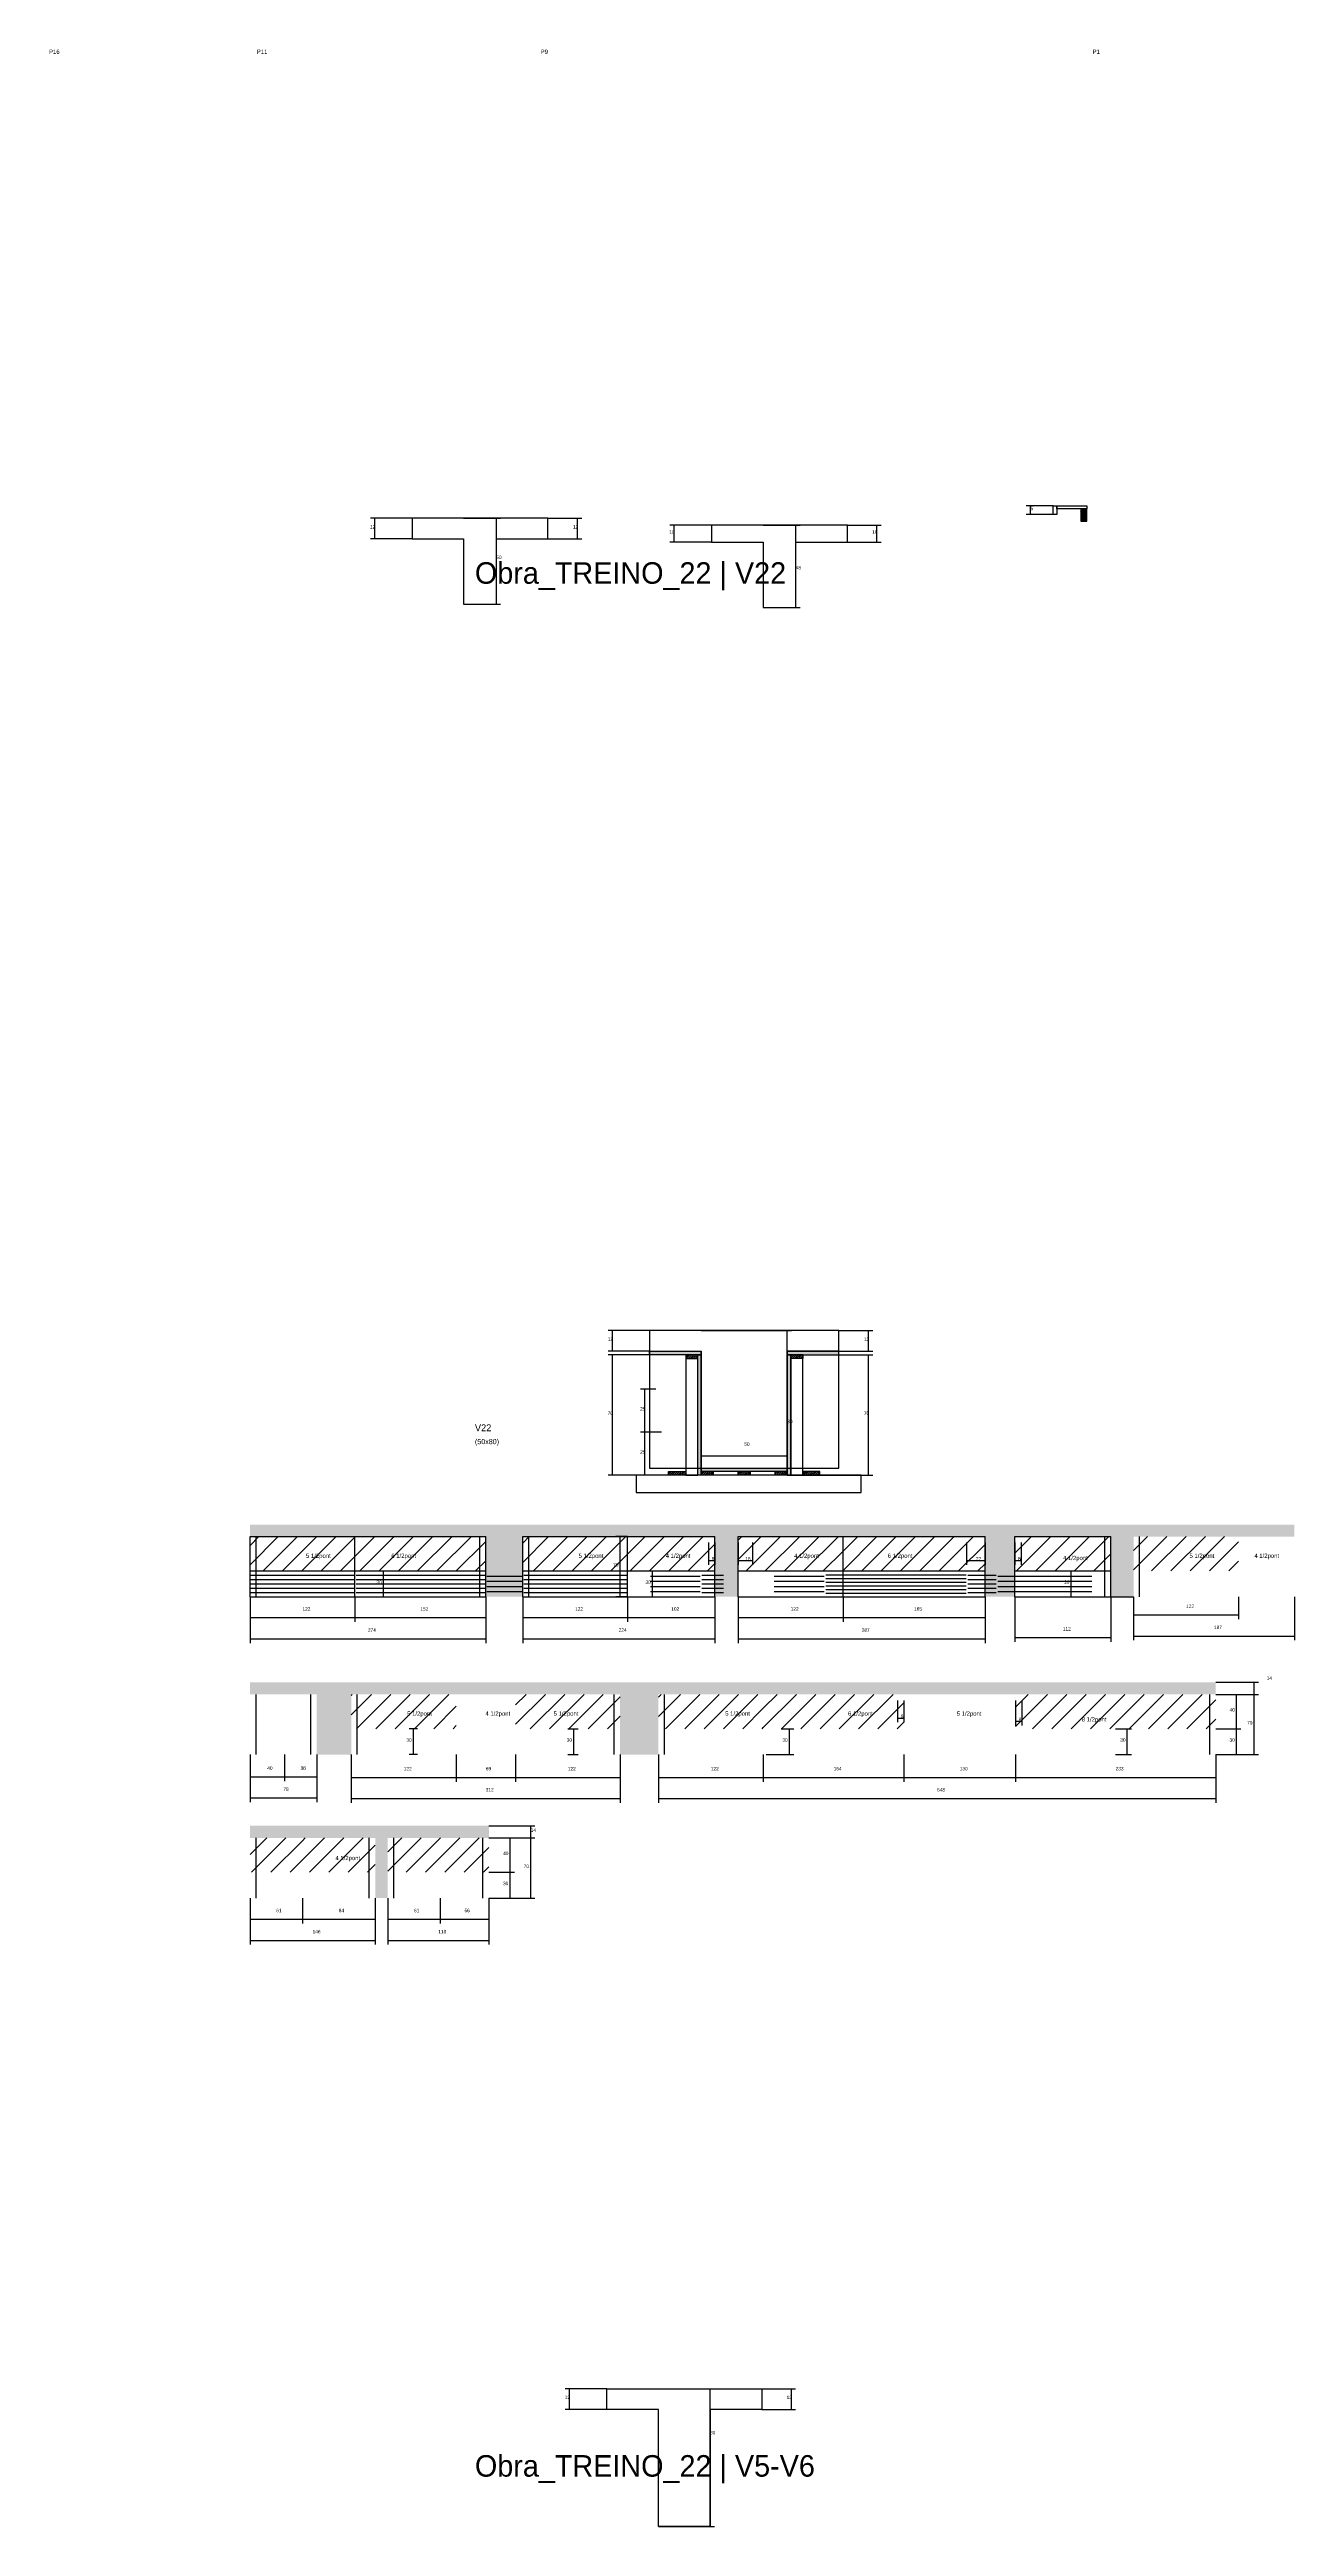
# Model space of a CAD drawing. Header units: metres. Extents: x -2848 to 22762, y -49062 to 1016.
# Drawn here: x 5906 to 7353, y -36468 to -33589 of the extents above; entities that cross this region are included whole.
import ezdxf

# ---------------------------------------------------------------- set-up
doc = ezdxf.new("R2010")
doc.units = ezdxf.units.M
for name, color, linetype in [('CONCRETO', 251, 'Continuous'), ('COTA', 4, 'Continuous'), ('Cota Seção (2x)', 4, 'Continuous'), ('Hachura', 253, 'Continuous'), ('LABEL_ID', 3, 'Continuous'), ('Madeira', 126, 'Continuous'), ('NOMENCLATURA', 7, 'Continuous'), ('Painéis', 200, 'Continuous'), ('SARR_2.2x7', 40, 'Continuous'), ('Texto Seção', 7, 'Continuous')]:
    doc.layers.add(name, color=color, linetype=linetype)

msp = doc.modelspace()

# ---------------------------------------------------------------- hatches: boundary and pattern name
at = {"layer": 'COTA'}
h = msp.add_hatch(dxfattribs=at)
h.set_pattern_fill('AR-CONC', scale=0.03)
h.paths.add_polyline_path([(6412.6, -35387.4), (6455.5, -35387.4), (6455.5, -35317.4), (6679, -35317.4), (6679, -35387.4), (6706, -35387.4), (6706, -35317.4), (6993, -35317.4), (6993, -35387.4), (7027.6, -35387.4), (7027.6, -35317.4), (7139.1, -35317.4), (7139.1, -35387.4), (7165.6, -35387.4), (7165.6, -35317.4), (7352.6, -35317.4), (7352.6, -35303.4), (6138.6, -35303.4), (6138.6, -35317.4), (6412.6, -35317.4)])
h = msp.add_hatch(dxfattribs=at)
h.set_pattern_fill('AR-CONC', scale=0.03)
h.paths.add_polyline_path([(6256.2, -35500.8), (6568.7, -35500.8), (6568.7, -35570.8), (6613.2, -35570.8), (6613.2, -35500.8), (7028.2, -35500.8), (7261.2, -35500.8), (7261.2, -35486.8), (6138.6, -35486.8), (6138.6, -35500.8), (6216.1, -35500.8), (6216.1, -35570.8), (6256.2, -35570.8)])
h = msp.add_hatch(dxfattribs=at)
h.set_pattern_fill('AR-CONC', scale=0.03)
h.paths.add_polyline_path([(6298.7, -35667.6), (6416.2, -35667.6), (6416.2, -35653.6), (6138.6, -35653.6), (6138.6, -35667.6), (6284.1, -35667.6), (6284.1, -35737.6), (6298.7, -35737.6)])
at = {"layer": 'Hachura'}
h = msp.add_hatch(color=8, dxfattribs=at)
h.dxf.hatch_style = 1
h.paths.add_polyline_path([(6603.1, -35106), (6603.1, -35102), (6603.1, -35102), (6663.1, -35102), (6663.1, -35102), (6663.1, -35106), (6663.1, -35106), (6603.1, -35106)])
h = msp.add_hatch(dxfattribs=at)
h.set_pattern_fill('ANSI31', scale=0.5)
h.paths.add_polyline_path([(6645.1, -35106), (6645.1, -35110.4), (6645.1, -35110.4), (6659.1, -35110.4), (6659.1, -35110.4), (6659.1, -35106), (6659.1, -35106), (6645.1, -35106)])
h = msp.add_hatch(color=8, dxfattribs=at)
h.dxf.hatch_style = 1
h.paths.add_polyline_path([(6659.1, -35106), (6663.1, -35106), (6663.1, -35106), (6663.1, -35246), (6663.1, -35246), (6659.1, -35246), (6659.1, -35246), (6659.1, -35106)])
h = msp.add_hatch(color=8, dxfattribs=at)
h.dxf.hatch_style = 1
h.paths.add_polyline_path([(6823.1, -35106), (6823.1, -35102), (6823.1, -35102), (6763.1, -35102), (6763.1, -35102), (6763.1, -35106), (6763.1, -35106), (6823.1, -35106)])
h = msp.add_hatch(color=8, dxfattribs=at)
h.dxf.hatch_style = 1
h.paths.add_polyline_path([(6767.1, -35106), (6763.1, -35106), (6763.1, -35106), (6763.1, -35246), (6763.1, -35246), (6767.1, -35246), (6767.1, -35246), (6767.1, -35106)])
h = msp.add_hatch(dxfattribs=at)
h.set_pattern_fill('ANSI31', scale=0.5)
h.paths.add_polyline_path([(6781.1, -35106), (6781.1, -35110.4), (6781.1, -35110.4), (6767.1, -35110.4), (6767.1, -35110.4), (6767.1, -35106), (6767.1, -35106), (6781.1, -35106)])
h = msp.add_hatch(dxfattribs=at)
h.set_pattern_fill('ANSI31', scale=0.5)
h.paths.add_polyline_path([(6625.1, -35246), (6625.1, -35241.6), (6625.1, -35241.6), (6645.1, -35241.6), (6645.1, -35241.6), (6645.1, -35246), (6645.1, -35246), (6625.1, -35246)])
h = msp.add_hatch(color=8, dxfattribs=at)
h.dxf.hatch_style = 1
h.paths.add_polyline_path([(6663.1, -35241.6), (6663.1, -35238), (6663.1, -35238), (6763.1, -35238), (6763.1, -35238), (6763.1, -35241.6), (6763.1, -35241.6), (6663.1, -35241.6)])
h = msp.add_hatch(dxfattribs=at)
h.set_pattern_fill('ANSI31', scale=0.5)
h.paths.add_polyline_path([(6663.1, -35246), (6663.1, -35241.6), (6663.1, -35241.6), (6677.1, -35241.6), (6677.1, -35241.6), (6677.1, -35246), (6677.1, -35246), (6663.1, -35246)])
h = msp.add_hatch(dxfattribs=at)
h.set_pattern_fill('ANSI31', scale=0.5)
h.paths.add_polyline_path([(6706.1, -35246), (6706.1, -35241.6), (6706.1, -35241.6), (6720.1, -35241.6), (6720.1, -35241.6), (6720.1, -35246), (6720.1, -35246), (6706.1, -35246)])
h = msp.add_hatch(dxfattribs=at)
h.set_pattern_fill('ANSI31', scale=0.5)
h.paths.add_polyline_path([(6749.1, -35246), (6749.1, -35241.6), (6749.1, -35241.6), (6763.1, -35241.6), (6763.1, -35241.6), (6763.1, -35246), (6763.1, -35246), (6749.1, -35246)])
h = msp.add_hatch(dxfattribs=at)
h.set_pattern_fill('ANSI31', scale=0.5)
h.paths.add_polyline_path([(6801.1, -35246), (6801.1, -35241.6), (6801.1, -35241.6), (6781.1, -35241.6), (6781.1, -35241.6), (6781.1, -35246), (6781.1, -35246), (6801.1, -35246)])
h = msp.add_hatch(dxfattribs=at)
h.set_pattern_fill('ANSI31', scale=5)
h.paths.add_polyline_path([(6138.6, -35317.4), (6138.6, -35357.4), (6260.6, -35357.4), (6260.6, -35317.4)])
h = msp.add_hatch(dxfattribs=at)
h.set_pattern_fill('ANSI31', scale=5)
h.paths.add_polyline_path([(6260.6, -35317.4), (6260.6, -35357.4), (6412.6, -35357.4), (6412.6, -35317.4)])
h = msp.add_hatch(dxfattribs=at)
h.set_pattern_fill('ANSI31', scale=5)
h.paths.add_polyline_path([(6577.5, -35357.4), (6577.5, -35317.4), (6455.5, -35317.4), (6455.5, -35357.4)])
h = msp.add_hatch(dxfattribs=at)
h.set_pattern_fill('ANSI31', scale=5)
h.paths.add_polyline_path([(6679, -35357.4), (6679, -35317.4), (6577.5, -35317.4), (6577.5, -35357.4)])
h = msp.add_hatch(dxfattribs=at)
h.set_pattern_fill('ANSI31', scale=5)
h.paths.add_polyline_path([(6828, -35317.4), (6706, -35317.4), (6706, -35357.4), (6828, -35357.4)])
h = msp.add_hatch(dxfattribs=at)
h.set_pattern_fill('ANSI31', scale=5)
h.paths.add_polyline_path([(6828, -35317.4), (6828, -35357.4), (6993, -35357.4), (6993, -35317.4)])
h = msp.add_hatch(dxfattribs=at)
h.set_pattern_fill('ANSI31', scale=5)
h.paths.add_polyline_path([(7027.6, -35317.4), (7027.6, -35357.4), (7139.1, -35357.4), (7139.1, -35317.4)])
h = msp.add_hatch(dxfattribs=at)
h.set_pattern_fill('ANSI31', scale=5)
h.paths.add_polyline_path([(7287.6, -35357.4), (7287.6, -35317.4), (7165.6, -35317.4), (7165.6, -35357.4)])
h = msp.add_hatch(dxfattribs=at)
h.set_pattern_fill('ANSI31', scale=5)
h.paths.add_polyline_path([(6378.2, -35540.8), (6378.2, -35500.8), (6256.2, -35500.8), (6256.2, -35540.8)])
h = msp.add_hatch(dxfattribs=at)
h.set_pattern_fill('ANSI31', scale=5)
h.paths.add_polyline_path([(6447.2, -35500.8), (6447.2, -35540.8), (6568.7, -35540.8), (6568.7, -35500.8)])
h = msp.add_hatch(dxfattribs=at)
h.set_pattern_fill('ANSI31', scale=5)
h.paths.add_polyline_path([(6735.2, -35540.8), (6735.2, -35500.8), (6613.2, -35500.8), (6613.2, -35540.8)])
h = msp.add_hatch(dxfattribs=at)
h.set_pattern_fill('ANSI31', scale=5)
h.paths.add_polyline_path([(6735.2, -35500.8), (6735.2, -35540.8), (6898.7, -35540.8), (6898.7, -35500.8)])
h = msp.add_hatch(dxfattribs=at)
h.set_pattern_fill('ANSI31', scale=5)
h.paths.add_polyline_path([(7028.2, -35500.8), (7028.2, -35540.8), (7261.2, -35540.8), (7261.2, -35500.8)])
h = msp.add_hatch(dxfattribs=at)
h.set_pattern_fill('ANSI31', scale=5)
h.paths.add_polyline_path([(6199.6, -35707.6), (6199.6, -35667.6), (6138.6, -35667.6), (6138.6, -35707.6)])
h = msp.add_hatch(dxfattribs=at)
h.set_pattern_fill('ANSI31', scale=5)
h.paths.add_polyline_path([(6284.1, -35707.6), (6284.1, -35667.6), (6199.6, -35667.6), (6199.6, -35707.6)])
h = msp.add_hatch(dxfattribs=at)
h.set_pattern_fill('ANSI31', scale=5)
h.paths.add_polyline_path([(6359.7, -35707.6), (6359.7, -35667.6), (6298.7, -35667.6), (6298.7, -35707.6)])
h = msp.add_hatch(dxfattribs=at)
h.set_pattern_fill('ANSI31', scale=5)
h.paths.add_polyline_path([(6416.2, -35707.6), (6416.2, -35667.6), (6359.7, -35667.6), (6359.7, -35707.6)])
at = {"layer": 'Madeira'}
h = msp.add_hatch(dxfattribs=at)
h.set_pattern_fill('ANSI31', scale=0.2)
h.paths.add_polyline_path([(7111.2, -34123.1), (7104.2, -34123.1), (7104.2, -34137.1), (7111.2, -34137.1)])

# ---------------------------------------------------------------- linework, layer by layer
at = {"layer": 'CONCRETO'}
for points in [[(6484.9, -34157.8), (6484.9, -34133.8), (6326.9, -34133.8), (6326.9, -34157.8), (6386.9, -34157.8), (6386.9, -34233.8), (6424.9, -34233.8), (6424.9, -34167.8), (6424.9, -34157.8)], [(6832.9, -34161.8), (6832.9, -34141.8), (6674.9, -34141.8), (6674.9, -34161.8), (6734.9, -34161.8), (6734.9, -34237.8), (6772.9, -34237.8), (6772.9, -34171.8), (6772.9, -34161.8)], [(6823.1, -35102), (6823.1, -35078), (6603.1, -35078), (6603.1, -35102), (6663.1, -35102), (6663.1, -35238), (6763.1, -35238), (6763.1, -35112), (6763.1, -35102)], [(6603.1, -35238), (6823.1, -35238), (6823.1, -35078), (6603.1, -35078)], [(6673.3, -36331.9), (6673.3, -36341.9), (6673.3, -36467.9), (6613.3, -36467.9), (6613.3, -36331.9), (6553.3, -36331.9), (6553.3, -36307.9), (6673.3, -36307.9), (6733.3, -36307.9), (6733.3, -36331.9)]]:
    msp.add_lwpolyline(points, close=True, dxfattribs=at)
at = {"layer": 'COTA'}
for p, q in [((6326.9, -34133.8), (6278.6, -34133.8)), ((6283.6, -34157.8), (6283.6, -34133.8)), ((6484.9, -34133.8), (6524.4, -34133.8)), ((6519.4, -34157.8), (6519.4, -34133.8)), ((6674.9, -34141.8), (6626.5, -34141.8)), ((6631.5, -34161.8), (6631.5, -34141.8)), ((6832.9, -34141.8), (6872.3, -34141.8)), ((6867.3, -34161.8), (6867.3, -34141.8)), ((6326.9, -34157.8), (6278.6, -34157.8)), ((6484.9, -34157.8), (6524.4, -34157.8)), ((6674.9, -34161.8), (6626.5, -34161.8)), ((6832.9, -34161.8), (6872.3, -34161.8)), ((6603.1, -35078), (6554.8, -35078)), ((6559.8, -35102), (6559.8, -35078)), ((6823.1, -35078), (6862.6, -35078)), ((6857.6, -35102), (6857.6, -35078)), ((6603.1, -35102), (6554.8, -35102)), ((6603.1, -35106), (6554.8, -35106)), ((6559.8, -35246), (6559.8, -35106)), ((6781.1, -35106), (6862.6, -35106)), ((6823.1, -35102), (6862.6, -35102)), ((6857.6, -35246), (6857.6, -35106)), ((6610.1, -35146.1), (6592.6, -35146.1)), ((6597.6, -35196), (6597.6, -35146.1)), ((6617, -35196), (6592.6, -35196)), ((6610.1, -35196.1), (6592.6, -35196.1)), ((6597.6, -35246), (6597.6, -35196.1)), ((6625.1, -35246), (6554.8, -35246)), ((6617, -35246), (6592.6, -35246)), ((6801.1, -35246), (6862.6, -35246)), ((6577.5, -35317.4), (6563.8, -35317.4)), ((6568.8, -35387.4), (6568.8, -35317.4)), ((6671.5, -35324.4), (6671.5, -35350.2)), ((6671.5, -35345.2), (6679, -35345.2)), ((6679, -35324.4), (6679, -35350.2)), ((6706, -35324.4), (6706, -35350.2)), ((6706, -35345.2), (6722.5, -35345.2)), ((6722.5, -35324.4), (6722.5, -35350.2)), ((6971.5, -35324.4), (6971.5, -35350.2)), ((6971.5, -35345.2), (6993, -35345.2)), ((6993, -35324.4), (6993, -35350.2)), ((7027.6, -35324.4), (7027.6, -35350.2)), ((7027.6, -35345.2), (7035.1, -35345.2)), ((7035.1, -35324.4), (7035.1, -35350.2)), ((6275.6, -35357.4), (6298.7, -35357.4)), ((6293.7, -35387.4), (6293.7, -35357.4)), ((6581, -35357.4), (6611.4, -35357.4)), ((6606.4, -35387.4), (6606.4, -35357.4)), ((7083.4, -35357.4), (7098.1, -35357.4)), ((7093.1, -35387.4), (7093.1, -35357.4)), ((6138.6, -35387.4), (6138.6, -35416.6)), ((6138.6, -35387.4), (6138.6, -35441.2)), ((6260.6, -35387.4), (6260.6, -35416.6)), ((6260.6, -35387.4), (6260.6, -35416.6)), ((6264.1, -35387.4), (6298.7, -35387.4)), ((6412.6, -35387.4), (6412.6, -35416.6)), ((6412.6, -35387.4), (6412.6, -35441.2)), ((6455.5, -35387.4), (6455.5, -35416.6)), ((6455.5, -35387.4), (6455.5, -35441.2)), ((6577.5, -35387.4), (6563.8, -35387.4)), ((6577.5, -35387.4), (6577.5, -35416.6)), ((6577.5, -35387.4), (6577.5, -35416.6)), ((6581, -35387.4), (6611.4, -35387.4)), ((6679, -35387.4), (6679, -35416.6)), ((6679, -35387.4), (6679, -35441.2)), ((6706, -35387.4), (6706, -35416.6)), ((6706, -35387.4), (6706, -35441.2)), ((6828, -35387.4), (6828, -35416.6)), ((6828, -35387.4), (6828, -35416.6)), ((6993, -35387.4), (6993, -35416.6)), ((6993, -35387.4), (6993, -35441.2)), ((7027.6, -35387.4), (7027.6, -35439.7)), ((7083.4, -35387.4), (7098.1, -35387.4)), ((7139.1, -35387.4), (7139.1, -35439.7)), ((7165.6, -35387.4), (7165.6, -35413.4)), ((7165.6, -35387.4), (7165.6, -35438)), ((7165.6, -35408.4), (7287.6, -35408.4)), ((7287.6, -35387.4), (7287.6, -35413.4)), ((7352.6, -35387.4), (7352.6, -35438)), ((6138.6, -35411.6), (6260.6, -35411.6)), ((6138.6, -35436.2), (6412.6, -35436.2)), ((6260.6, -35411.6), (6412.6, -35411.6)), ((6455.5, -35411.6), (6577.5, -35411.6)), ((6455.5, -35436.2), (6679, -35436.2)), ((6577.5, -35411.6), (6679, -35411.6)), ((6706, -35411.6), (6828, -35411.6)), ((6706, -35436.2), (6993, -35436.2)), ((6828, -35411.6), (6993, -35411.6)), ((7027.6, -35434.7), (7139.1, -35434.7)), ((7165.6, -35433), (7352.6, -35433)), ((7261.2, -35486.8), (7310.7, -35486.8)), ((7305.7, -35500.8), (7305.7, -35486.8)), ((6891.2, -35507.8), (6891.2, -35533.3)), ((6898.7, -35507.8), (6898.7, -35533.3)), ((7028.2, -35507.8), (7028.2, -35536.9)), ((7035.7, -35507.8), (7035.7, -35536.9)), ((7261.2, -35500.8), (7290.3, -35500.8)), ((7261.2, -35500.8), (7310.7, -35500.8)), ((7261.2, -35500.8), (7310.7, -35500.8)), ((7285.3, -35540.8), (7285.3, -35500.8)), ((7305.7, -35570.8), (7305.7, -35500.8)), ((6333.4, -35540.8), (6323.6, -35540.8)), ((6328.6, -35570.8), (6328.6, -35540.8)), ((6508, -35540.8), (6520, -35540.8)), ((6515, -35570.8), (6515, -35540.8)), ((6756, -35540.8), (6770.6, -35540.8)), ((6765.6, -35570.8), (6765.6, -35540.8)), ((6891.2, -35528.3), (6898.7, -35528.3)), ((7028.2, -35531.9), (7035.7, -35531.9)), ((7144.7, -35540.8), (7163.3, -35540.8)), ((7158.3, -35570.8), (7158.3, -35540.8)), ((7261.2, -35540.8), (7290.3, -35540.8)), ((7261.2, -35540.8), (7290.3, -35540.8)), ((7285.3, -35570.8), (7285.3, -35540.8)), ((6138.6, -35570.8), (6138.6, -35601.6)), ((6138.6, -35570.8), (6138.6, -35626.2)), ((6178.6, -35570.8), (6178.6, -35601.6)), ((6178.6, -35570.8), (6178.6, -35601.6)), ((6216.1, -35570.8), (6216.1, -35601.6)), ((6216.1, -35570.8), (6216.1, -35626.2)), ((6256.2, -35570.8), (6256.2, -35602.3)), ((6256.2, -35570.8), (6256.2, -35626.8)), ((6333.4, -35570.8), (6323.6, -35570.8)), ((6378.2, -35570.8), (6378.2, -35602.3)), ((6378.2, -35570.8), (6378.2, -35602.3)), ((6447.2, -35570.8), (6447.2, -35602.3)), ((6447.2, -35570.8), (6447.2, -35602.3)), ((6508, -35570.8), (6520, -35570.8)), ((6568.7, -35570.8), (6568.7, -35602.3)), ((6568.7, -35570.8), (6568.7, -35626.8)), ((6613.2, -35570.8), (6613.2, -35602.3)), ((6613.2, -35570.8), (6613.2, -35626.8)), ((6735.2, -35570.8), (6735.2, -35602.3)), ((6735.2, -35570.8), (6735.2, -35602.3)), ((6738.7, -35570.8), (6770.6, -35570.8)), ((6898.7, -35570.8), (6898.7, -35602.3)), ((6898.7, -35570.8), (6898.7, -35602.3)), ((7028.2, -35570.8), (7028.2, -35602.3)), ((7028.2, -35570.8), (7028.2, -35602.3)), ((7144.7, -35570.8), (7163.3, -35570.8)), ((7261.2, -35570.8), (7261.2, -35626.8)), ((7261.2, -35570.8), (7261.2, -35602.3)), ((7261.2, -35570.8), (7290.3, -35570.8)), ((7261.2, -35570.8), (7310.7, -35570.8)), ((6138.6, -35596.6), (6178.6, -35596.6)), ((6178.6, -35596.6), (6216.1, -35596.6)), ((6256.2, -35597.3), (6378.2, -35597.3)), ((6378.2, -35597.3), (6447.2, -35597.3)), ((6447.2, -35597.3), (6568.7, -35597.3)), ((6613.2, -35597.3), (6735.2, -35597.3)), ((6735.2, -35597.3), (6898.7, -35597.3)), ((6898.7, -35597.3), (7028.2, -35597.3)), ((7028.2, -35597.3), (7261.2, -35597.3)), ((6138.6, -35621.2), (6216.1, -35621.2)), ((6256.2, -35621.8), (6568.7, -35621.8)), ((6613.2, -35621.8), (7261.2, -35621.8)), ((6416.2, -35653.6), (6469.8, -35653.6)), ((6416.2, -35667.6), (6469.8, -35667.6)), ((6416.2, -35667.6), (6469.8, -35667.6)), ((6416.2, -35667.6), (6445.9, -35667.6)), ((6440.9, -35707.6), (6440.9, -35667.6)), ((6464.8, -35667.6), (6464.8, -35653.6)), ((6464.8, -35737.6), (6464.8, -35667.6)), ((6416.2, -35707.6), (6445.9, -35707.6)), ((6416.2, -35707.6), (6445.9, -35707.6)), ((6440.9, -35737.6), (6440.9, -35707.6)), ((6138.6, -35737.6), (6138.6, -35767.1)), ((6138.6, -35737.6), (6138.6, -35791.7)), ((6199.6, -35737.6), (6199.6, -35767.1)), ((6199.6, -35737.6), (6199.6, -35767.1)), ((6284.1, -35737.6), (6284.1, -35767.1)), ((6284.1, -35737.6), (6284.1, -35791.7)), ((6298.7, -35737.6), (6298.7, -35767.1)), ((6298.7, -35737.6), (6298.7, -35791.7)), ((6359.7, -35737.6), (6359.7, -35767.1)), ((6359.7, -35737.6), (6359.7, -35767.1)), ((6416.2, -35737.6), (6416.2, -35767.1)), ((6416.2, -35737.6), (6416.2, -35791.7)), ((6416.2, -35737.6), (6469.8, -35737.6)), ((6416.2, -35737.6), (6445.9, -35737.6)), ((6138.6, -35762.1), (6199.6, -35762.1)), ((6199.6, -35762.1), (6284.1, -35762.1)), ((6298.7, -35762.1), (6359.7, -35762.1)), ((6359.7, -35762.1), (6416.2, -35762.1)), ((6138.6, -35786.7), (6284.1, -35786.7)), ((6298.7, -35786.7), (6416.2, -35786.7)), ((6553.3, -36307.9), (6504.9, -36307.9)), ((6509.9, -36331.9), (6509.9, -36307.9)), ((6733.3, -36307.9), (6772.8, -36307.9)), ((6767.8, -36331.9), (6767.8, -36307.9)), ((6553.3, -36331.9), (6504.9, -36331.9)), ((6733.3, -36331.9), (6772.8, -36331.9))]:
    msp.add_line(p, q, dxfattribs=at)
at = {"layer": 'Cota Seção (2x)'}
for p, q in [((6386.9, -34133.8), (6429.9, -34133.8)), ((6424.9, -34233.8), (6424.9, -34133.8)), ((6734.9, -34141.8), (6777.9, -34141.8)), ((6772.9, -34237.8), (6772.9, -34141.8)), ((7072.2, -34119.5), (7040.8, -34119.5)), ((7072.2, -34129.5), (7040.8, -34129.5)), ((7045.8, -34129.5), (7045.8, -34119.5)), ((6386.9, -34233.8), (6429.9, -34233.8)), ((6734.9, -34237.8), (6777.9, -34237.8)), ((6663.1, -35078), (6768.1, -35078)), ((6763.1, -35238), (6763.1, -35078)), ((6663.1, -35238), (6663.1, -35218.5)), ((6663.1, -35223.5), (6763.1, -35223.5)), ((6763.1, -35238), (6763.1, -35218.5)), ((6663.1, -35238), (6768.1, -35238)), ((6613.3, -36307.9), (6678.3, -36307.9)), ((6673.3, -36467.9), (6673.3, -36307.9)), ((6613.3, -36467.9), (6678.3, -36467.9))]:
    msp.add_line(p, q, dxfattribs=at)
at = {"layer": 'Madeira'}
for points in [[(7111.2, -34123.1), (7104.2, -34123.1), (7104.2, -34137.1), (7111.2, -34137.1)], [(6645.1, -35106), (6645.1, -35110.4), (6659.1, -35110.4), (6659.1, -35106)], [(6645.1, -35246), (6659.1, -35246), (6659.1, -35106), (6645.1, -35106)], [(6781.1, -35106), (6781.1, -35110.4), (6767.1, -35110.4), (6767.1, -35106)], [(6781.1, -35106), (6767.1, -35106), (6767.1, -35246), (6781.1, -35246)], [(6587.3, -35266), (6848.9, -35266), (6848.9, -35246), (6587.3, -35246)], [(6625.1, -35246), (6625.1, -35241.6), (6645.1, -35241.6), (6645.1, -35246)], [(6663.1, -35246), (6663.1, -35241.6), (6677.1, -35241.6), (6677.1, -35246)], [(6706.1, -35246), (6706.1, -35241.6), (6720.1, -35241.6), (6720.1, -35246)], [(6749.1, -35246), (6749.1, -35241.6), (6763.1, -35241.6), (6763.1, -35246)], [(6801.1, -35246), (6801.1, -35241.6), (6781.1, -35241.6), (6781.1, -35246)]]:
    msp.add_lwpolyline(points, close=True, dxfattribs=at)
at = {"layer": 'Painéis'}
for p, q in [((6603.1, -35102), (6663.1, -35102)), ((6603.1, -35106), (6603.1, -35102)), ((6663.1, -35106), (6663.1, -35102)), ((6663.1, -35246), (6663.1, -35106)), ((6763.1, -35102), (6823.1, -35102)), ((6763.1, -35106), (6763.1, -35102)), ((6763.1, -35246), (6763.1, -35106)), ((6823.1, -35106), (6823.1, -35102)), ((6663.1, -35238), (6763.1, -35238)), ((6663.1, -35241.6), (6663.1, -35238)), ((6763.1, -35241.6), (6763.1, -35238)), ((6138.6, -35317.4), (6412.6, -35317.4)), ((6138.6, -35387.4), (6138.6, -35317.4)), ((6260.6, -35387.4), (6260.6, -35317.4)), ((6412.6, -35387.4), (6412.6, -35317.4)), ((6455.5, -35317.4), (6679, -35317.4)), ((6455.5, -35387.4), (6455.5, -35317.4)), ((6577.5, -35387.4), (6577.5, -35317.4)), ((6679, -35387.4), (6679, -35317.4)), ((6706, -35317.4), (6993, -35317.4)), ((6706, -35387.4), (6706, -35317.4)), ((6828, -35387.4), (6828, -35317.4)), ((6993, -35387.4), (6993, -35317.4)), ((7027.6, -35317.4), (7139.1, -35317.4)), ((7027.6, -35387.4), (7027.6, -35317.4)), ((7139.1, -35387.4), (7139.1, -35317.4)), ((6138.6, -35357.4), (6412.6, -35357.4)), ((6455.5, -35357.4), (6679, -35357.4)), ((6706, -35357.4), (6993, -35357.4)), ((7027.6, -35357.4), (7139.1, -35357.4)), ((6138.6, -35387.4), (6412.6, -35387.4)), ((6455.5, -35387.4), (6679, -35387.4)), ((6706, -35387.4), (6993, -35387.4)), ((7027.6, -35387.4), (7139.1, -35387.4)), ((7139.1, -35387.4), (7165.6, -35387.4))]:
    msp.add_line(p, q, dxfattribs=at)
for points in [[(7076.2, -34129.5), (7072.2, -34129.5), (7072.2, -34119.5), (7076.2, -34119.5)], [(6603.1, -35106), (6603.1, -35102), (6663.1, -35102), (6663.1, -35106)], [(6659.1, -35106), (6663.1, -35106), (6663.1, -35246), (6659.1, -35246)], [(6823.1, -35106), (6823.1, -35102), (6763.1, -35102), (6763.1, -35106)], [(6767.1, -35106), (6763.1, -35106), (6763.1, -35246), (6767.1, -35246)], [(6663.1, -35241.6), (6663.1, -35238), (6763.1, -35238), (6763.1, -35241.6)]]:
    msp.add_lwpolyline(points, close=True, dxfattribs=at)
msp.add_lwpolyline([(7076.2, -34119.5), (7111.2, -34119.5), (7111.2, -34123.1), (7076.2, -34123.1), (7076.2, -34119.5)], dxfattribs=at)
at = {"layer": 'SARR_2.2x7'}
for p, q in [((6145.6, -35357.4), (6145.6, -35317.4)), ((6405.6, -35357.4), (6405.6, -35317.4)), ((6462.5, -35357.4), (6462.5, -35317.4)), ((7132.1, -35357.4), (7132.1, -35317.4)), ((7172.6, -35357.4), (7172.6, -35317.4)), ((6139.6, -35362.4), (6259.9, -35362.4)), ((6139.6, -35367.4), (6259.9, -35367.4)), ((6139.6, -35372.4), (6259.9, -35372.4)), ((6139.6, -35377.4), (6259.9, -35377.4)), ((6145.6, -35387.4), (6145.6, -35357.4)), ((6261.9, -35362.4), (6411.9, -35362.4)), ((6261.9, -35367.4), (6411.9, -35367.4)), ((6261.9, -35372.4), (6411.9, -35372.4)), ((6261.9, -35377.4), (6411.9, -35377.4)), ((6405.6, -35387.4), (6405.6, -35357.4)), ((6413.9, -35363.4), (6454.9, -35363.4)), ((6413.9, -35369.4), (6454.9, -35369.4)), ((6413.9, -35375.4), (6454.9, -35375.4)), ((6456.9, -35362.4), (6576.9, -35362.4)), ((6456.9, -35367.4), (6576.9, -35367.4)), ((6456.9, -35372.4), (6576.9, -35372.4)), ((6456.9, -35377.4), (6576.9, -35377.4)), ((6462.5, -35387.4), (6462.5, -35357.4)), ((6603.9, -35363.4), (6661.9, -35363.4)), ((6603.9, -35369.4), (6661.9, -35369.4)), ((6603.9, -35375.4), (6661.9, -35375.4)), ((6663.9, -35362.4), (6688.9, -35362.4)), ((6663.9, -35367.4), (6688.9, -35367.4)), ((6663.9, -35372.4), (6688.9, -35372.4)), ((6663.9, -35377.4), (6688.9, -35377.4)), ((6747.9, -35363.4), (6805.9, -35363.4)), ((6747.9, -35369.4), (6805.9, -35369.4)), ((6747.9, -35375.4), (6805.9, -35375.4)), ((6807.9, -35361.7), (6970.9, -35361.7)), ((6807.9, -35366), (6970.9, -35366)), ((6807.9, -35370.3), (6970.9, -35370.3)), ((6807.9, -35374.5), (6970.9, -35374.5)), ((6807.9, -35378.8), (6970.9, -35378.8)), ((6972.9, -35362.4), (7005.9, -35362.4)), ((6972.9, -35367.4), (7005.9, -35367.4)), ((6972.9, -35372.4), (7005.9, -35372.4)), ((6972.9, -35377.4), (7005.9, -35377.4)), ((7007.9, -35363.4), (7116.9, -35363.4)), ((7007.9, -35369.4), (7116.9, -35369.4)), ((7007.9, -35375.4), (7116.9, -35375.4)), ((7132.1, -35387.4), (7132.1, -35357.4)), ((7172.6, -35387.4), (7172.6, -35357.4)), ((6139.6, -35382.4), (6259.9, -35382.4)), ((6261.9, -35382.4), (6411.9, -35382.4)), ((6413.9, -35381.4), (6454.9, -35381.4)), ((6456.9, -35382.4), (6576.9, -35382.4)), ((6603.9, -35381.4), (6661.9, -35381.4)), ((6663.9, -35382.4), (6688.9, -35382.4)), ((6747.9, -35381.4), (6805.9, -35381.4)), ((6807.9, -35383.1), (6970.9, -35383.1)), ((6972.9, -35382.4), (7005.9, -35382.4)), ((7007.9, -35381.4), (7116.9, -35381.4)), ((6145.6, -35570.8), (6145.6, -35500.8)), ((6209.1, -35570.8), (6209.1, -35500.8)), ((6263.2, -35570.8), (6263.2, -35500.8)), ((6561.7, -35570.8), (6561.7, -35500.8)), ((6620.2, -35570.8), (6620.2, -35500.8)), ((7254.2, -35570.8), (7254.2, -35500.8)), ((6145.6, -35737.6), (6145.6, -35667.6)), ((6277.1, -35737.6), (6277.1, -35667.6)), ((6305.7, -35737.6), (6305.7, -35667.6)), ((6409.2, -35737.6), (6409.2, -35667.6))]:
    msp.add_line(p, q, dxfattribs=at)

# ---------------------------------------------------------------- texts
at = {"layer": 'COTA'}
for s, p in [('12', (6278.1, -34145.8)), ('12', (6513.9, -34145.8)), ('10', (6626, -34151.8)), ('10', (6861.8, -34151.8)), ('12', (6554.3, -35090)), ('12', (6852.1, -35090)), ('70', (6554.3, -35176)), ('25', (6592.1, -35171)), ('70', (6852.1, -35176)), ('25', (6592.1, -35221)), ('70', (6560.7, -35352.4)), ('8', (6675.2, -35345.2)), ('16', (6714.3, -35345.2)), ('22', (6982.3, -35345.2)), ('8', (7031.4, -35345.2)), ('30', (6285.5, -35372.4)), ('30', (6598.2, -35372.4)), ('30', (7084.8, -35372.4)), ('122', (6199.6, -35403.5)), ('152', (6336.6, -35403.5)), ('122', (6516.5, -35403.5)), ('102', (6628.2, -35403.5)), ('122', (6767, -35403.5)), ('165', (6910.5, -35403.5)), ('122', (7226.6, -35400.4)), ('274', (6275.6, -35428.1)), ('224', (6567.2, -35427.9)), ('287', (6849.5, -35428.1)), ('112', (7083.4, -35426.6)), ('187', (7259.1, -35424.9)), ('14', (7320.3, -35484)), ('40', (7277.2, -35520.8)), ('30', (6320.3, -35555.8)), ('30', (6506.8, -35555.8)), ('30', (6757.4, -35555.8)), ('8', (6895, -35528.3)), ('8', (7032, -35531.9)), ('30', (7150.1, -35555.8)), ('30', (7277.1, -35555.8)), ('70', (7297.6, -35535.8)), ('40', (6158.6, -35588.5)), ('78', (6177.3, -35613)), ('38', (6197.3, -35588.4)), ('122', (6317.2, -35589.2)), ('312', (6412.5, -35613.6)), ('69', (6412.7, -35589.1)), ('122', (6508, -35589.2)), ('122', (6674.2, -35589.2)), ('164', (6817, -35589.1)), ('648', (6937.2, -35613.7)), ('130', (6963.5, -35589.1)), ('233', (7144.7, -35589.1)), ('14', (6464.8, -35660.6)), ('40', (6432.8, -35687.6)), ('30', (6432.6, -35722.6)), ('70', (6456.7, -35702.6)), ('61', (6169.1, -35754)), ('84', (6241.8, -35754)), ('61', (6329.2, -35754)), ('56', (6387.9, -35754)), ('146', (6211.3, -35778.5)), ('118', (6357.4, -35778.5)), ('12', (6504.4, -36319.9)), ('12', (6762.3, -36319.9))]:
    msp.add_text(s, height=4, dxfattribs=at).set_placement(p)
at = {"layer": 'Cota Seção (2x)'}
for s, p in [('5', (7045.8, -34124.5)), ('50', (6424.9, -34181.3)), ('48', (6772.9, -34193.3)), ('80', (6763.1, -35185.6)), ('50', (6713.1, -35212)), ('80', (6673.3, -36360.8))]:
    msp.add_text(s, height=4, dxfattribs=at).set_placement(p)
at = {"layer": 'LABEL_ID'}
for s, p in [('Obra_TREINO_22 | V22', (6400, -34210)), ('Obra_TREINO_22 | V5-V6', (6400, -36410))]:
    msp.add_text(s, height=25, dxfattribs=at).set_placement(p)
at = {"layer": 'NOMENCLATURA'}
for s, p in [('P16', (5905, -33594.2)), ('P11', (6146.5, -33594.2)), ('P9', (6476.5, -33594.2)), ('P1', (7118, -33594.2)), ('5 1/2pont', (6203.6, -35342.2)), ('6 1/2pont', (6302.8, -35342.2)), ('5 1/2pont', (6520.5, -35342.2)), ('4 1/2pont', (6621.8, -35342.2)), ('4 1/2pont', (6771, -35342.2)), ('6 1/2pont', (6879.8, -35342.2)), ('4 1/2pont', (7083.6, -35344.8)), ('5 1/2pont', (7230.6, -35342.2)), ('4 1/2pont', (7306, -35342.2)), ('5 1/2pont', (6321.2, -35525.6)), ('4 1/2pont', (6412.2, -35525.6)), ('5 1/2pont', (6491.5, -35525.6)), ('5 1/2pont', (6690.9, -35525.6)), ('6 1/2pont', (6833.7, -35525.6)), ('5 1/2pont', (6960, -35525.6)), ('8 1/2pont', (7105.3, -35532.3)), ('4 1/2pont', (6237.8, -35693.5))]:
    msp.add_text(s, height=5, dxfattribs=at).set_placement(p)
at = {"layer": 'Texto Seção'}
for s, height, p in [('V22', 8, (6400, -35195)), ('(50x80)', 6, (6400, -35210))]:
    msp.add_text(s, height=height, dxfattribs=at).set_placement(p)

doc.saveas('drawing.dxf')
